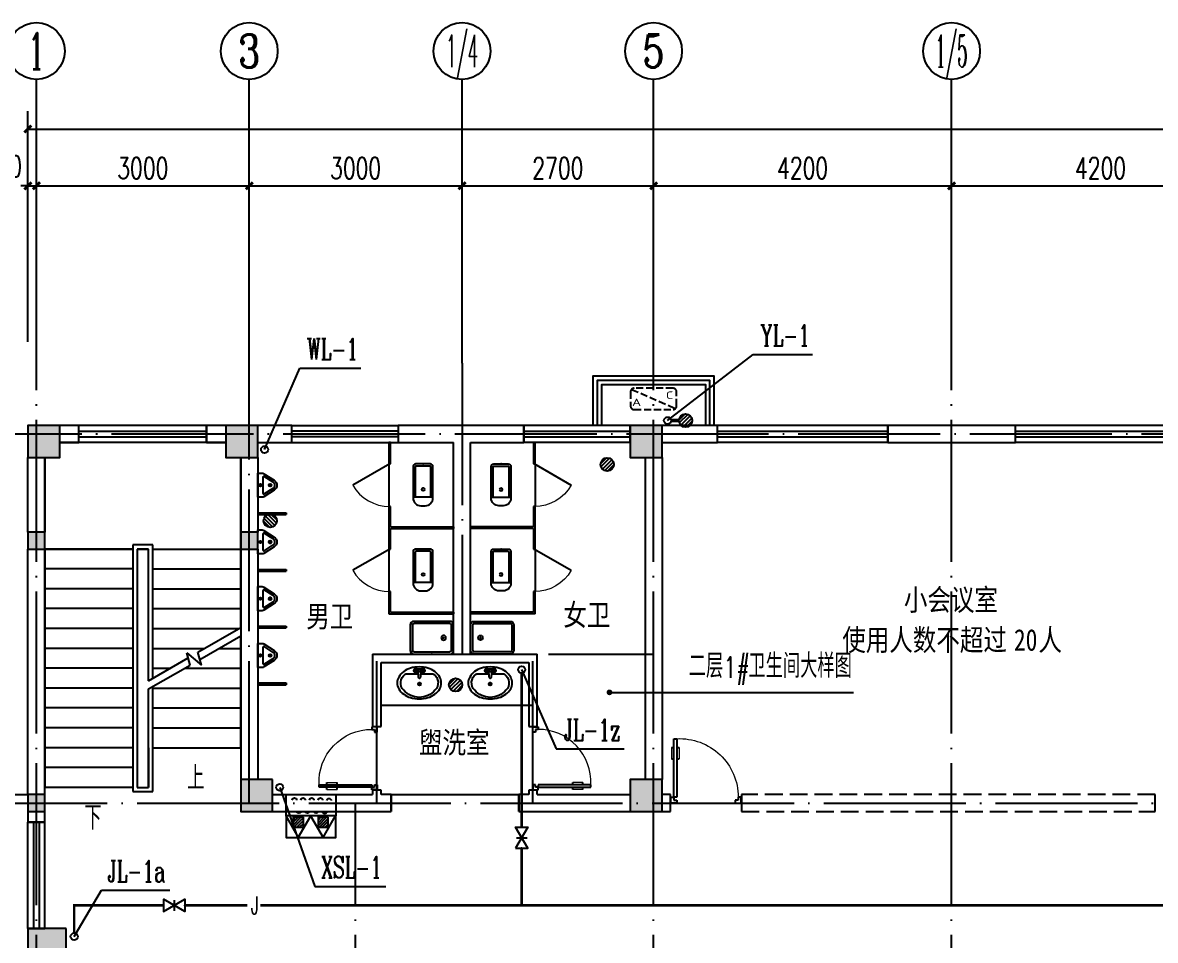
# Model space of a CAD drawing. Extents: x -216126 to 1846968, y -229642 to 543368.
# Drawn here: x 390903 to 406870, y 363811 to 376747 of the extents above; entities that cross this region are included whole.
import ezdxf
from ezdxf.enums import TextEntityAlignment as Align

# ---------------------------------------------------------------- set-up
doc = ezdxf.new("R2010")
doc.units = 0
doc.header["$LTSCALE"] = 1000
doc.header["$MEASUREMENT"] = 0
doc.linetypes.add('DASH', pattern=[0.35, 0.25, -0.1])
doc.linetypes.add('DOTE', pattern=[2.42, 2, -0.2, 0.02, -0.2])
doc.layers.get('Defpoints').update_dxf_attribs({"color": 250})
for name, color, linetype in [('AXIS', 171, 'Continuous'), ('AXIS_TEXT', 7, 'Continuous'), ('COLUMN', 9, 'Continuous'), ('DIM_LEAD', 171, 'Continuous'), ('DIM_SYMB', 171, 'Continuous'), ('DIM_污水', 3, 'Continuous'), ('DIM_消防', 3, 'Continuous'), ('DIM_给水', 3, 'Continuous'), ('DIM_雨水', 3, 'Continuous'), ('DOTE', 8, 'DOTE'), ('EQUIP_地漏', 7, 'Continuous'), ('JZ__灭火器', 6, 'Continuous'), ('LATRINE', 6, 'Continuous'), ('LVTRY', 6, 'Continuous'), ('PIPE-给水', 3, 'Continuous'), ('PIPE-雨水', 4, 'Continuous'), ('PUB_HATCH', 8, 'Continuous'), ('PUB_TEXT', 7, 'Continuous'), ('STAIR', 3, 'Continuous'), ('TEXT_给水', 7, 'Continuous'), ('TWT_TEXT', 7, 'Continuous'), ('VALVE_给水', 7, 'Continuous'), ('VPIPE-污水', 2, 'Continuous'), ('VPIPE-消防', 1, 'Continuous'), ('VPIPE-给水', 3, 'Continuous'), ('VPIPE-雨水', 4, 'Continuous'), ('WALL', 9, 'Continuous'), ('WALL-PARAPET', 6, 'Continuous'), ('WINDOW', 8, 'Continuous'), ('室外线条', 151, 'Continuous'), ('栏杆', 144, 'Continuous'), ('空调', 200, 'Continuous')]:
    doc.layers.add(name, color=color, linetype=linetype)
doc.styles.add('_TCH_AXIS', font='COMPLEX', dxfattribs={"bigfont": 'GBCBIG'})
doc.styles.add('_TCH_DIM', font='SIMPLEX', dxfattribs={"bigfont": 'GBCBIG'})
doc.styles.add('_TCH_DIM_T3', font='SIMPLEX', dxfattribs={"width": 0.705882, "bigfont": 'GBCBIG'})
doc.styles.add('_TWT_PIPETEXT', font='COMPLEX', dxfattribs={"width": 0.8, "height": 2.5, "bigfont": 'HZTXT'})
doc.styles.add('_TWT_SERIAL', font='COMPLEX', dxfattribs={"width": 0.8, "height": 3, "bigfont": 'HZTXT'})
doc.styles.add('COMPLEX', font='COMPLEX')
doc.styles.add('HZTXT', font='tssdeng.shx', dxfattribs={"width": 0.7, "bigfont": 'hztxt.shx'})
doc.styles.add('宋体', font='', dxfattribs={"width": 0.8})
doc.styles.get('宋体').set_extended_font_data('SimSun')
doc.dimstyles.new('_TCH_ARCH&&100', dxfattribs={"dimtxt": 297.5, "dimasz": 100, "dimexe": 250, "dimexo": 300, "dimgap": 100, "dimtad": 1, "dimdec": 0, "dimzin": 0, "dimdsep": 46, "dimtxsty": '_TCH_DIM_T3', "dimblk": 'ARCHTICK', "dimcen": 0.09, "dimclrt": 7, "dimazin": 2, "dimtfac": 1, "dimtdec": 0, "dimtix": 1, "dimtmove": 2, "dimatfit": 3, "dimfxl": 0, "dimtolj": 1, "dimtzin": 0, "dimarcsym": 0})

# ---------------------------------------------------------------- blocks, each defined once
blk = doc.blocks.new('A$C180E387A')
at = {"layer": '空调', "linetype": 'DASH', "ltscale": 0.4}
blk.add_line((15, 285), (635, 15), dxfattribs=at)
blk.add_lwpolyline([(50, 0), (600, 0, 0.414214), (650, 50), (650, 250, 0.414214), (600, 300), (50, 300, 0.414214), (0, 250), (0, 50, 0.414214)], format="xyb", close=True, dxfattribs=at)
at = {"layer": '空调', "style": 'HZTXT', "width": 1.428571}
for s, text_generation_flag, p in [('C', 6, (500, 150)), ('A', 4, (150, 50))]:
    blk.add_text(s, height=105, rotation=180, dxfattribs=dict(at, text_generation_flag=text_generation_flag)).set_placement(p)
blk = doc.blocks.new('消防软管卷盘')
blk.add_lwpolyline([(4963954, 151899), (4963954, 150312), (4964641, 150312), (4964641, 151899)], close=True)
for points, const_width in [([(4964134, 151704), (4964482, 151704)], 1), ([(4964134, 151566), (4964482, 151566)], 1), ([(4964134, 151428), (4964482, 151428)], 1), ([(4964134, 151290), (4964482, 151290)], 1), ([(4964134, 151152), (4964482, 151152)], 1), ([(4964134, 151014), (4964482, 151014)], 0.1), ([(4964134, 150876), (4964482, 150876)], 1), ([(4964134, 150738), (4964482, 150738)], 1), ([(4964150, 150600), (4964499, 150600)], 1), ([(4964150, 150462), (4964499, 150462)], 1)]:
    blk.add_lwpolyline(points, dxfattribs=dict(const_width=const_width))
for centre, start, end in [((4964134, 151636), 90, 270), ((4964134, 151360), 90, 270), ((4964482, 151498), 270, 90), ((4964134, 151084), 90, 270), ((4964482, 151222), 270, 90), ((4964482, 150946), 270, 90), ((4964134, 150808), 90, 270), ((4964499, 150670), 270, 90), ((4964150, 150532), 90, 270)]:
    blk.add_arc(centre, 69, start, end)
blk = doc.blocks.new('手提式干粉灭火器')
h = blk.add_hatch()
h.set_pattern_fill('ANSI31', color=256, scale=225.365854, style=0)
h.set_pattern_definition([(45, (276289.086, 185586.136), (-19.9197154, 19.9197154), [])])
h.paths.add_polyline_path([(72, 158), (-72, 158), (-72, 19), (72, 19)])
for points in [[(0, 303), (-175, 0), (175, 0)], [(-72, 19), (72, 19), (72, 158), (-72, 158)]]:
    blk.add_lwpolyline(points, close=True)
blk = doc.blocks.new('92623')
blk.add_lwpolyline([(8910066, 83014), (8909273, 83014), (8909273, 82670), (8910066, 82670)], close=True)
at = {"xscale": -0.5, "yscale": 0.5, "zscale": 0.5, "rotation": 89.99999999998747}
blk.add_blockref('消防软管卷盘', (8985223, 2565334), dxfattribs=at)
at = {"layer": 'JZ__灭火器', "xscale": 1.141071624, "yscale": 1.141071624, "zscale": 1.141071624, "rotation": 180}
for p in [(8909466, 83014), (8909863, 83014)]:
    blk.add_blockref('手提式干粉灭火器', p, dxfattribs=at)
blk = doc.blocks.new('$DorLib2D$00000009')
for p, q in [((0.413, 0.905), (0.413, 0.081)), ((0.454, 0.905), (0.413, 0.905)), ((0.454, 0.081), (0.454, 0.905)), ((0.413, 0.782), (0.378, 0.782)), ((0.489, 0.782), (0.454, 0.782)), ((0.413, 0.624), (0.378, 0.624)), ((0.489, 0.624), (0.454, 0.624)), ((-0.494, 0.081), (-0.453, 0.081)), ((-0.494, -0.002), (-0.494, 0.081)), ((-0.453, 0.081), (-0.453, 0.039)), ((-0.453, 0.039), (-0.412, 0.039)), ((-0.412, 0.039), (-0.412, -0.002)), ((0.413, 0.081), (0.454, 0.081)), ((0.454, 0.039), (0.413, 0.039)), ((0.413, 0.039), (0.413, -0.002)), ((0.495, 0.081), (0.454, 0.081)), ((0.454, 0.081), (0.454, 0.039)), ((0.495, -0.002), (0.495, 0.081)), ((-0.494, -0.002), (-0.494, -0.002)), ((-0.412, -0.002), (-0.494, -0.002)), ((0.413, -0.002), (0.495, -0.002)), ((0.495, -0.002), (0.495, -0.002))]:
    blk.add_line(p, q)
at = {"lineweight": 13}
for p, q in [((0.378, 0.782), (0.378, 0.624)), ((0.489, 0.782), (0.489, 0.624))]:
    blk.add_line(p, q, dxfattribs=at)
blk.add_arc((0.372, 0.082), 0.825, 87.134, 180.0717, dxfattribs=at)
blk = doc.blocks.new('$WINLIB2D$00000001')
at = {"color": 0}
for points in [[(-0.5, 0.5), (-0.5, -0.5)], [(-0.5, 0.5), (0.5, 0.5)], [(0.5, -0.5), (0.5, 0.5)], [(0.5, 0.167), (-0.5, 0.167)], [(0.5, -0.167), (-0.5, -0.167)], [(-0.5, -0.5), (0.5, -0.5)]]:
    blk.add_lwpolyline(points, dxfattribs=at)
blk = doc.blocks.new('$lvtry$00000119')
for p, q in [((-140, -40, 0), (-140, -480, 0)), ((-110, -40, 0), (-110, -470, 0)), ((100, 0, 0), (-100, 0, 0)), ((100, -30, 0), (-100, -30, 0)), ((110, -470, 0), (110, -40, 0)), ((140, -480, 0), (140, -40, 0)), ((140, -470, 0), (-140, -470, 0)), ((-30, -590, 0), (30, -590, 0))]:
    blk.add_line(p, q)
blk.add_circle((0, -359, 0), 20)
for centre, radius, start, end in [((-100, -40, 0), 40, 90, 180), ((-100, -40, 0), 10, 90, 180), ((100, -40, 0), 40, 0, 90), ((100, -40, 0), 10, 0, 90), ((-30, -480, 0), 110, 180, 270), ((30, -480, 0), 110, 270, 0)]:
    blk.add_arc(centre, radius, start, end)
blk.add_point((0, 0, 0))
blk = doc.blocks.new('$TCHSYS$APDOOR2D')
blk.add_line((0.5, 0), (0, 0.866))
at = {"lineweight": 13}
blk.add_arc((0.5, 0), 1, 120, 180, dxfattribs=at)
blk = doc.blocks.new('$lvtry$00000186')
at = {"color": 0}
for p, q in [((-275, -410, 0), (-275, -50, 0)), ((-255, -30, 0), (255, -30, 0)), ((275, -50, 0), (275, -410, 0)), ((255, -430, 0), (-255, -430, 0))]:
    blk.add_line(p, q, dxfattribs=at)
at = {"color": 0, "elevation": 0}
blk.add_lwpolyline([(-255, -460, -0.414214), (-305, -410), (-305, -50, -0.414214), (-255, 0), (255, 0, -0.414214), (305, -50), (305, -410, -0.414214), (255, -460)], format="xyb", close=True, dxfattribs=at)
at = {"color": 0}
blk.add_circle((165, -230, 0), 32.5, dxfattribs=at)
for centre, start, end in [((-255, -50, 0), 90, 180), ((255, -50, 0), 0, 90), ((-255, -410, 0), 180, 270), ((255, -410, 0), 270, 0)]:
    blk.add_arc(centre, 20, start, end, dxfattribs=at)
for p in [(0, 0), (165, -230, 0)]:
    blk.add_point(p, dxfattribs=at)
blk = doc.blocks.new('$lvtry$00000196')
at = {"color": 0}
for points in [[(219, -385, 0.106486), (289, -308, 0.130324), (310, -225, 0.130324), (289, -143, 0.106486), (219, -66, 0.084172), (123, -18, 0.073176), (0, 0, 0.073176), (-123, -18, 0.084172), (-219, -66, 0.106486), (-289, -143, 0.130324), (-310, -225, 0.130324), (-289, -308, 0.106486), (-219, -385, 0.084172), (-123, -433, 0.073176), (0, -451, 0.073176), (123, -433, 0.084172)], [(-22, -44), (-17, -142, 1), (21, -142), (26, -44, 0.493794)]]:
    blk.add_lwpolyline(points, format="xyb", close=True, dxfattribs=at)
for points in [[(-218, -329, -0.467303), (-199, -103, -0.154885), (-179, -96), (-17, -96, -0.154885)], [(21, -96), (183, -96, -0.154885), (203, -103, -0.467303), (222, -329, -0.210278), (2, -430, -0.210278), (-218, -329, -0.467303)]]:
    blk.add_lwpolyline(points, format="xyb", dxfattribs=at)
for points in [[(-52, -25), (56, -25)], [(-52, -78), (-20, -78)], [(24, -78), (56, -78)]]:
    blk.add_lwpolyline(points, dxfattribs=at)
for centre, radius in [((-52, -52), 19.4), ((-52, -52), 12.6), ((56, -52), 19.4), ((56, -52), 12.6), ((2, -241), 19.7), ((2, -241), 14.7)]:
    blk.add_circle(centre, radius, dxfattribs=at)
for centre, start, end in [((-52, -52), 90, 270), ((56, -52), 270, 90)]:
    blk.add_arc(centre, 26.5, start, end, dxfattribs=at)
for p in [(2, -62), (2, -241)]:
    blk.add_point(p, dxfattribs=at)
blk = doc.blocks.new('_AXISO')
blk.add_circle((0, 0), 0.5)
at = {"layer": 'AXIS_TEXT', "style": 'COMPLEX', "width": 1.041667}
blk.add_attdef('A', text='', height=0.56, dxfattribs=at).set_placement((-0.25, -0.28), (0.25, -0.28), align=Align.FIT)
blk = doc.blocks.new('_ArchTick')
at = {"color": 0, "linetype": 'ByBlock', "const_width": 0.4}
blk.add_lwpolyline([(-0.5, -0.5), (0.5, 0.5)], dxfattribs=at)
blk = doc.blocks.new('*D339')
at = {"layer": 'AXIS', "color": 0, "lineweight": -2}
for p, q in [((390977, 372247), (390977, 375497)), ((434417, 372247), (434417, 375497)), ((390977, 375247), (434417, 375247))]:
    blk.add_line(p, q, dxfattribs=at)
at = {"layer": 'Defpoints', "color": 0}
for p in [(434417, 375247), (390977, 371947), (434417, 371947)]:
    blk.add_point(p, dxfattribs=at)
at = {"layer": 'AXIS', "color": 0, "lineweight": -2, "xscale": 100, "yscale": 100, "zscale": 100, "rotation": 180}
blk.add_blockref('_ArchTick', (390977, 375247), dxfattribs=at)
at = {"layer": 'AXIS', "color": 0, "lineweight": -2, "xscale": 100, "yscale": 100, "zscale": 100}
blk.add_blockref('_ArchTick', (434417, 375247), dxfattribs=at)
at = {"layer": 'AXIS', "color": 7, "insert": (412697, 375495), "char_height": 297.5, "attachment_point": 5, "style": '_TCH_DIM_T3'}
blk.add_mtext('\\A1;43440', dxfattribs=at)
blk = doc.blocks.new('*D340')
at = {"layer": 'AXIS', "color": 0, "lineweight": -2}
for p, q in [((390977, 372247), (390977, 374697)), ((391097, 372247), (391097, 374697)), ((390977, 374447), (390877, 374447)), ((390977, 374447), (391097, 374447)), ((391097, 374447), (391197, 374447))]:
    blk.add_line(p, q, dxfattribs=at)
at = {"layer": 'Defpoints', "color": 0}
for p in [(391097, 374447), (390977, 371947), (391097, 371947)]:
    blk.add_point(p, dxfattribs=at)
at = {"layer": 'AXIS', "color": 0, "lineweight": -2, "xscale": 100, "yscale": 100, "zscale": 100}
blk.add_blockref('_ArchTick', (390977, 374447), dxfattribs=at)
at = {"layer": 'AXIS', "color": 0, "lineweight": -2, "xscale": 100, "yscale": 100, "zscale": 100, "rotation": 180}
blk.add_blockref('_ArchTick', (391097, 374447), dxfattribs=at)
at = {"layer": 'AXIS', "color": 7, "insert": (390627, 374722), "char_height": 297.5, "attachment_point": 5, "style": '_TCH_DIM_T3'}
blk.add_mtext('\\A1;120', dxfattribs=at)
blk = doc.blocks.new('*D341')
at = {"layer": 'AXIS', "color": 0, "lineweight": -2}
for p, q in [((391097, 372247), (391097, 374697)), ((394097, 372247), (394097, 374697)), ((391097, 374447), (394097, 374447))]:
    blk.add_line(p, q, dxfattribs=at)
at = {"layer": 'Defpoints', "color": 0}
for p in [(394097, 374447), (391097, 371947), (394097, 371947)]:
    blk.add_point(p, dxfattribs=at)
at = {"layer": 'AXIS', "color": 0, "lineweight": -2, "xscale": 100, "yscale": 100, "zscale": 100, "rotation": 180}
blk.add_blockref('_ArchTick', (391097, 374447), dxfattribs=at)
at = {"layer": 'AXIS', "color": 0, "lineweight": -2, "xscale": 100, "yscale": 100, "zscale": 100}
blk.add_blockref('_ArchTick', (394097, 374447), dxfattribs=at)
at = {"layer": 'AXIS', "color": 7, "insert": (392597, 374695), "char_height": 297.5, "attachment_point": 5, "style": '_TCH_DIM_T3'}
blk.add_mtext('\\A1;3000', dxfattribs=at)
blk = doc.blocks.new('*D342')
at = {"layer": 'AXIS', "color": 0, "lineweight": -2}
for p, q in [((394097, 372247), (394097, 374697)), ((397097, 372247), (397097, 374697)), ((394097, 374447), (397097, 374447))]:
    blk.add_line(p, q, dxfattribs=at)
at = {"layer": 'Defpoints', "color": 0}
for p in [(397097, 374447), (394097, 371947), (397097, 371947)]:
    blk.add_point(p, dxfattribs=at)
at = {"layer": 'AXIS', "color": 0, "lineweight": -2, "xscale": 100, "yscale": 100, "zscale": 100, "rotation": 180}
blk.add_blockref('_ArchTick', (394097, 374447), dxfattribs=at)
at = {"layer": 'AXIS', "color": 0, "lineweight": -2, "xscale": 100, "yscale": 100, "zscale": 100}
blk.add_blockref('_ArchTick', (397097, 374447), dxfattribs=at)
at = {"layer": 'AXIS', "color": 7, "insert": (395597, 374695), "char_height": 297.5, "attachment_point": 5, "style": '_TCH_DIM_T3'}
blk.add_mtext('\\A1;3000', dxfattribs=at)
blk = doc.blocks.new('*D343')
at = {"layer": 'AXIS', "color": 0, "lineweight": -2}
for p, q in [((397097, 372247), (397097, 374697)), ((399797, 372247), (399797, 374697)), ((397097, 374447), (399797, 374447))]:
    blk.add_line(p, q, dxfattribs=at)
at = {"layer": 'Defpoints', "color": 0}
for p in [(399797, 374447), (397097, 371947), (399797, 371947)]:
    blk.add_point(p, dxfattribs=at)
at = {"layer": 'AXIS', "color": 0, "lineweight": -2, "xscale": 100, "yscale": 100, "zscale": 100, "rotation": 180}
blk.add_blockref('_ArchTick', (397097, 374447), dxfattribs=at)
at = {"layer": 'AXIS', "color": 0, "lineweight": -2, "xscale": 100, "yscale": 100, "zscale": 100}
blk.add_blockref('_ArchTick', (399797, 374447), dxfattribs=at)
at = {"layer": 'AXIS', "color": 7, "insert": (398447, 374695), "char_height": 297.5, "attachment_point": 5, "style": '_TCH_DIM_T3'}
blk.add_mtext('\\A1;2700', dxfattribs=at)
blk = doc.blocks.new('*D344')
at = {"layer": 'AXIS', "color": 0, "lineweight": -2}
for p, q in [((399797, 372247), (399797, 374697)), ((403997, 372247), (403997, 374697)), ((399797, 374447), (403997, 374447))]:
    blk.add_line(p, q, dxfattribs=at)
at = {"layer": 'Defpoints', "color": 0}
for p in [(403997, 374447), (399797, 371947), (403997, 371947)]:
    blk.add_point(p, dxfattribs=at)
at = {"layer": 'AXIS', "color": 0, "lineweight": -2, "xscale": 100, "yscale": 100, "zscale": 100, "rotation": 180}
blk.add_blockref('_ArchTick', (399797, 374447), dxfattribs=at)
at = {"layer": 'AXIS', "color": 0, "lineweight": -2, "xscale": 100, "yscale": 100, "zscale": 100}
blk.add_blockref('_ArchTick', (403997, 374447), dxfattribs=at)
at = {"layer": 'AXIS', "color": 7, "insert": (401897, 374695), "char_height": 297.5, "attachment_point": 5, "style": '_TCH_DIM_T3'}
blk.add_mtext('\\A1;4200', dxfattribs=at)
blk = doc.blocks.new('*D345')
at = {"layer": 'AXIS', "color": 0, "lineweight": -2}
for p, q in [((403997, 372247), (403997, 374697)), ((408197, 372247), (408197, 374697)), ((403997, 374447), (408197, 374447))]:
    blk.add_line(p, q, dxfattribs=at)
at = {"layer": 'Defpoints', "color": 0}
for p in [(408197, 374447), (403997, 371947), (408197, 371947)]:
    blk.add_point(p, dxfattribs=at)
at = {"layer": 'AXIS', "color": 0, "lineweight": -2, "xscale": 100, "yscale": 100, "zscale": 100, "rotation": 180}
blk.add_blockref('_ArchTick', (403997, 374447), dxfattribs=at)
at = {"layer": 'AXIS', "color": 0, "lineweight": -2, "xscale": 100, "yscale": 100, "zscale": 100}
blk.add_blockref('_ArchTick', (408197, 374447), dxfattribs=at)
at = {"layer": 'AXIS', "color": 7, "insert": (406097, 374695), "char_height": 297.5, "attachment_point": 5, "style": '_TCH_DIM_T3'}
blk.add_mtext('\\A1;4200', dxfattribs=at)
blk = doc.blocks.new('$TCHSYS$WIN2D')
for p, q in [((-0.5, 0.5), (0.5, 0.5)), ((-0.5, 0.5), (-0.5, -0.5)), ((0.5, 0.5), (0.5, -0.5)), ((0.5, 0.1667), (-0.5, 0.1667)), ((0.5, -0.1667), (-0.5, -0.1667)), ((-0.5, -0.5), (0.5, -0.5))]:
    blk.add_line(p, q)
blk = doc.blocks.new('_FZH')
blk.add_lwpolyline([(-0.5, -0.5), (0.5, -0.5), (0.5, 0.5), (-0.5, 0.5)], close=True)
at = {"layer": 'PUB_HATCH'}
blk.add_solid([(-0.5, -0.5), (0.5, -0.5), (-0.5, 0.5), (0.5, 0.5)], dxfattribs=at)
blk = doc.blocks.new('$TwtSys$00000141')
for p, q in [((-94, 8), (-10, 92)), ((-94, 8), (-10, 92)), ((-87, -35), (35, 87)), ((-87, -35), (35, 87)), ((-66, -66), (66, 66)), ((-66, -66), (66, 66)), ((-32, -87), (88, 33)), ((-32, -87), (88, 33)), ((11, -92), (92, -11)), ((11, -92), (92, -11))]:
    blk.add_line(p, q)
blk.add_circle((0, 0), 94)
blk.add_circle((0, 0), 94)
blk = doc.blocks.new('$lvtry$00000219')
at = {"color": 0}
for p, q in [((-124, -91, 0), (-43, -216, 0)), ((-116, -76, 0), (116, -76, 0)), ((43, -216, 0), (124, -91, 0))]:
    blk.add_line(p, q, dxfattribs=at)
at = {"color": 0, "elevation": 0}
blk.add_lwpolyline([(69, -231, -0.57735), (-69, -231), (-162, -88, -0.145378), (-170, -61), (-170, 0), (170, 0), (170, -61, -0.145378), (162, -88)], format="xyb", close=True, dxfattribs=at)
at = {"color": 0}
for centre, radius in [((0, -177, 0), 20), ((0, -38, 0), 17.7)]:
    blk.add_circle(centre, radius, dxfattribs=at)
for centre, radius, start, end in [((-116, -86, 0), 10, 90, 213.0863), ((116, -86, 0), 10, 326.9137, 90), ((0, -191, 0), 50, 210, 330)]:
    blk.add_arc(centre, radius, start, end, dxfattribs=at)
for p in [(0, -38, 0), (0, -177, 0)]:
    blk.add_point(p, dxfattribs=at)
blk = doc.blocks.new('$VALVE$00000296')
for points in [[(-125, 72), (-125, -72), (125, 72), (125, -72), (-125, 72)], [(0, 60), (0, -64)]]:
    blk.add_lwpolyline(points)
for p in [(-125, 0), (125, 0)]:
    blk.add_point(p)

msp = doc.modelspace()

# ---------------------------------------------------------------- hatches: boundary and pattern name
at = {"layer": 'PIPE-给水', "linetype": 'Continuous'}
for points in [[(391629.5, 364304), (391612, 364304), (391612, 364321.5)], [(391629.5, 364304), (391629.5, 364321.5), (391612, 364321.5)]]:
    msp.add_hatch(color=256, dxfattribs=at).paths.add_polyline_path(points)

# ---------------------------------------------------------------- linework, layer by layer
at = {"layer": 'AXIS'}
for p, q in [((391096.8, 371946.7), (391096.8, 375946.7)), ((394096.8, 371946.7), (394096.8, 375946.7)), ((397096.8, 371946.7), (397096.8, 375946.7)), ((399796.8, 371946.7), (399796.8, 375946.7)), ((403996.8, 371946.7), (403996.8, 375946.7))]:
    msp.add_line(p, q, dxfattribs=at)
at = {"layer": 'DIM_LEAD'}
for p, q in [((399175, 367306.5), (401828.2, 367306.5)), ((401828.2, 367306.5), (402615, 367306.5))]:
    msp.add_line(p, q, dxfattribs=at)
at = {"layer": 'DIM_LEAD', "const_width": 40}
msp.add_lwpolyline([(399155, 367306.5, 1), (399195, 367306.5, 1)], format="xyb", close=True, dxfattribs=at)
at = {"layer": 'DIM_SYMB', "color": 8}
for points in [[(391866.8, 365826.7, 0, 0, 0), (391866.8, 370076.7, 0, 0, 0), (393326.8, 370076.7, 0, 0, 0), (393326.8, 368226.7, 80, 0, 0), (393326.8, 367926.7, 0, 0, 0)], [(393326.8, 366386.7, 0, 0, 0), (393326.8, 367346.7, 80, 0, 0), (393326.8, 367646.7, 0, 0, 0)]]:
    msp.add_lwpolyline(points, format="xyseb", dxfattribs=at)
at = {"layer": 'DIM_污水'}
for p, q in [((394313.5, 370728.8), (394808, 371876.8)), ((394808, 371876.8), (395671.1, 371876.8))]:
    msp.add_line(p, q, dxfattribs=at)
at = {"layer": 'DIM_消防'}
for p, q in [((394526.8, 365966.7), (395024, 364571.5)), ((395024, 364571.5), (396021.8, 364571.5))]:
    msp.add_line(p, q, dxfattribs=at)
at = {"layer": 'DIM_给水'}
for p, q in [((397936.8, 367626.7), (398425.3, 366508.5)), ((398425.3, 366508.5), (399380.3, 366508.5)), ((391629.5, 363864.5), (392014, 364517)), ((392014, 364517), (392977.6, 364517))]:
    msp.add_line(p, q, dxfattribs=at)
at = {"layer": 'DIM_雨水'}
for p, q in [((399993.5, 371137.8), (401198.5, 372069.3)), ((401198.5, 372069.3), (402037, 372069.3))]:
    msp.add_line(p, q, dxfattribs=at)
at = {"layer": 'DOTE'}
for p, q in [((391096.8, 357046.7), (391096.8, 371946.7)), ((394096.8, 365746.7), (394096.8, 371946.7)), ((397096.8, 371946.7), (397096.8, 367846.7)), ((399796.8, 357046.7), (399796.8, 371946.7)), ((403996.8, 357046.7), (403996.8, 371946.7)), ((435296.8, 370946.7), (390096.8, 370946.7)), ((395896.8, 367846.7), (399796.8, 367846.7)), ((395896.8, 365746.7), (395896.8, 367846.7)), ((398096.8, 365746.7), (398096.8, 367846.7)), ((390096.8, 365746.7), (435296.8, 365746.7)), ((395596.8, 357046.7), (395596.8, 365746.7))]:
    msp.add_line(p, q, dxfattribs=at)
at = {"layer": 'LATRINE'}
for p, q in [((396064.3, 370826.7), (396064.3, 370526.5)), ((396089.3, 370826.7), (396064.3, 370826.7)), ((396089.3, 370526.5), (396089.3, 370826.7)), ((398104.3, 370826.7), (398104.3, 370526.5)), ((398129.3, 370826.7), (398104.3, 370826.7)), ((398129.3, 370526.5), (398129.3, 370826.7)), ((396064.3, 370526.5), (396089.3, 370526.5)), ((396064.3, 370526.5), (396064.3, 369926.5)), ((398104.3, 370526.5), (398129.3, 370526.5)), ((398129.3, 370526.5), (398129.3, 369926.5)), ((394216.8, 369839.2), (394616.8, 369839.2)), ((394216.8, 369839.2), (394216.8, 369814.2)), ((394216.8, 369814.2), (394616.8, 369814.2)), ((394616.8, 369839.2), (394616.8, 369814.2)), ((396089.3, 369926.5), (396064.3, 369926.5)), ((396064.3, 369926.5), (396064.3, 369626.5)), ((396089.3, 369639), (396089.3, 369926.5)), ((398129.3, 369926.5), (398104.3, 369926.5)), ((398104.3, 369926.5), (398104.3, 369639)), ((398129.3, 369626.5), (398129.3, 369926.5)), ((396064.3, 369626.5), (396064.3, 369326.5)), ((396089.3, 369639), (396976.8, 369639)), ((396976.8, 369639), (396976.8, 369614)), ((398104.3, 369639), (397216.8, 369639)), ((397216.8, 369614), (397216.8, 369639)), ((398129.3, 369326.5), (398129.3, 369626.5)), ((396089.3, 369326.5), (396089.3, 369614)), ((396089.3, 369614), (396976.8, 369614)), ((398104.3, 369614), (397216.8, 369614)), ((398104.3, 369614), (398104.3, 369326.5)), ((396064.3, 369326.5), (396089.3, 369326.5)), ((396064.3, 369326.5), (396064.3, 368726.5)), ((398104.3, 369326.5), (398129.3, 369326.5)), ((398129.3, 369326.5), (398129.3, 368726.5)), ((394216.8, 369039.2), (394616.8, 369039.2)), ((394216.8, 369039.2), (394216.8, 369014.2)), ((394216.8, 369014.2), (394616.8, 369014.2)), ((394616.8, 369039.2), (394616.8, 369014.2)), ((396089.3, 368726.5), (396064.3, 368726.5)), ((396064.3, 368726.5), (396064.3, 368414)), ((396089.3, 368439), (396089.3, 368726.5)), ((398129.3, 368726.5), (398104.3, 368726.5)), ((398104.3, 368726.5), (398104.3, 368439)), ((398129.3, 368414), (398129.3, 368726.5)), ((396064.3, 368414), (396976.8, 368414)), ((396089.3, 368439), (396976.8, 368439)), ((396976.8, 368439), (396976.8, 368414)), ((398104.3, 368439), (397216.8, 368439)), ((397216.8, 368414), (397216.8, 368439)), ((398129.3, 368414), (397216.8, 368414)), ((394216.8, 368239.2), (394616.8, 368239.2)), ((394216.8, 368239.2), (394216.8, 368214.2)), ((394216.8, 368214.2), (394616.8, 368214.2)), ((394616.8, 368239.2), (394616.8, 368214.2)), ((394216.8, 367439.2), (394616.8, 367439.2)), ((394216.8, 367439.2), (394216.8, 367414.2)), ((394216.8, 367414.2), (394616.8, 367414.2)), ((394616.8, 367439.2), (394616.8, 367414.2))]:
    msp.add_line(p, q, dxfattribs=at)
at = {"layer": 'LVTRY'}
msp.add_line((395956.8, 367126.7), (398076.8, 367126.7), dxfattribs=at)
at = {"layer": 'PIPE-给水', "linetype": 'Continuous', "const_width": 35}
for points in [[(397936.8, 367576.7), (397936.8, 365408)], [(397936.8, 365108), (397936.8, 364304)], [(391629.5, 363914.5), (391629.5, 364304)], [(391629.5, 364304), (392887.5, 364304)], [(393187.5, 364304), (394071.1, 364304)], [(394254.9, 364304), (397936.8, 364304)], [(397936.8, 364304), (417228.1, 364304)]]:
    msp.add_lwpolyline(points, dxfattribs=at)
at = {"layer": 'PIPE-雨水', "linetype": 'Continuous', "const_width": 50}
msp.add_lwpolyline([(400043.5, 371137.8), (400153.5, 371137.8)], dxfattribs=at)
at = {"layer": 'STAIR', "color": 8}
for p, q in [((393766.8, 370826.7), (391426.8, 370826.7)), ((391216.8, 370616.7), (391216.8, 369566.7)), ((393976.8, 369326.7), (393976.8, 370616.7)), ((391216.8, 369326.7), (391216.8, 365966.7)), ((392456.8, 369326.7), (391216.8, 369326.7)), ((391216.8, 369326.7), (392456.8, 369326.7)), ((392736.8, 369386.7), (392456.8, 369386.7)), ((392456.8, 369386.7), (392456.8, 365906.7)), ((392516.8, 369326.7), (392516.8, 365966.7)), ((392676.8, 369326.7), (392516.8, 369326.7)), ((392516.8, 369326.7), (392516.8, 365966.7)), ((392516.8, 369326.7), (392676.8, 369326.7)), ((392676.8, 367469.2), (392676.8, 369326.7)), ((392676.8, 367469.2), (392676.8, 369326.7)), ((392736.8, 367503.8), (392736.8, 369386.7)), ((392736.8, 369326.7), (393976.8, 369326.7)), ((392736.8, 369326.7), (393976.8, 369326.7)), ((393976.8, 368219.8), (393976.8, 369326.7)), ((392456.8, 369046.7), (391216.8, 369046.7)), ((392736.8, 369046.7), (393976.8, 369046.7)), ((392456.8, 368766.7), (391216.8, 368766.7)), ((392736.8, 368766.7), (393976.8, 368766.7)), ((392456.8, 368486.7), (391216.8, 368486.7)), ((392736.8, 368486.7), (393976.8, 368486.7)), ((392456.8, 368206.7), (391216.8, 368206.7)), ((392736.8, 368206.7), (393954.2, 368206.7)), ((393373.9, 367871.7), (393976.8, 368219.8)), ((393400.7, 367771.7), (393976.8, 368104.3)), ((393976.8, 366526.7), (393976.8, 368104.3)), ((392456.8, 367926.7), (391216.8, 367926.7)), ((392736.8, 367926.7), (393469.2, 367926.7)), ((393422.2, 367691.3), (393373.9, 367871.7)), ((393669.2, 367926.7), (393976.8, 367926.7)), ((392676.8, 367469.2), (393235.6, 367791.8)), ((393262.4, 367691.8), (393216.2, 367864.2)), ((393216.2, 367864.2), (393422.2, 367691.3)), ((392456.8, 367646.7), (391216.8, 367646.7)), ((392676.8, 367353.7), (393262.4, 367691.8)), ((392736.8, 367646.7), (392984.3, 367646.7)), ((393184.3, 367646.7), (393976.8, 367646.7)), ((392456.8, 367366.7), (391216.8, 367366.7)), ((392676.8, 366526.7), (392676.8, 367353.7)), ((392676.8, 365966.7), (392676.8, 367353.7)), ((392736.8, 365906.7), (392736.8, 367388.4)), ((392736.8, 367366.7), (393976.8, 367366.7)), ((392456.8, 367086.7), (391216.8, 367086.7)), ((392736.8, 367086.7), (393976.8, 367086.7)), ((392456.8, 366806.7), (391216.8, 366806.7)), ((392736.8, 366806.7), (393976.8, 366806.7)), ((392456.8, 366526.7), (391216.8, 366526.7)), ((392676.8, 366526.7), (392676.8, 365966.7)), ((392736.8, 366526.7), (393976.8, 366526.7)), ((392456.8, 366246.7), (391216.8, 366246.7)), ((392456.8, 365966.7), (391216.8, 365966.7)), ((392516.8, 365966.7), (392676.8, 365966.7)), ((392456.8, 365906.7), (392736.8, 365906.7))]:
    msp.add_line(p, q, dxfattribs=at)
at = {"layer": 'VPIPE-污水', "linetype": 'Continuous'}
msp.add_circle((394313.5, 370728.8), 50, dxfattribs=at)
at = {"layer": 'VPIPE-消防', "linetype": 'Continuous'}
msp.add_circle((394526.8, 365966.7), 50, dxfattribs=at)
at = {"layer": 'VPIPE-给水', "linetype": 'Continuous'}
for centre in [(397936.8, 367626.7), (391629.5, 363864.5)]:
    msp.add_circle(centre, 50, dxfattribs=at)
at = {"layer": 'VPIPE-雨水', "linetype": 'Continuous'}
msp.add_circle((399993.5, 371137.8), 50, dxfattribs=at)
at = {"layer": 'WALL'}
for p, q in [((391696.8, 371066.7), (391426.8, 371066.7)), ((391696.8, 370826.7), (391696.8, 371066.7)), ((393766.8, 371066.7), (393496.8, 371066.7)), ((393496.8, 371066.7), (393496.8, 370826.7)), ((394696.5, 371066.7), (394216.8, 371066.7)), ((394696.5, 370826.7), (394696.5, 371066.7)), ((397096.8, 371066.7), (396196.5, 371066.7)), ((396196.5, 371066.7), (396196.5, 370826.7)), ((397966.8, 371066.7), (397096.8, 371066.7)), ((397966.8, 370826.7), (397966.8, 371066.7)), ((400696.8, 371066.7), (399916.8, 371066.7)), ((400696.8, 370826.7), (400696.8, 371066.7)), ((404896.8, 371066.7), (403096.8, 371066.7)), ((403096.8, 371066.7), (403096.8, 370826.7)), ((404896.8, 370826.7), (404896.8, 371066.7)), ((391426.8, 370826.7), (391696.8, 370826.7)), ((393496.8, 370826.7), (393766.8, 370826.7)), ((394216.8, 370826.7), (394696.5, 370826.7)), ((396196.5, 370826.7), (396976.8, 370826.7)), ((396976.8, 367846.7), (396976.8, 370826.7)), ((397216.8, 367846.7), (397216.8, 370826.7)), ((397216.8, 370826.7), (397966.8, 370826.7)), ((399916.8, 370826.7), (400696.8, 370826.7)), ((403096.8, 370826.7), (404896.8, 370826.7)), ((390976.8, 369566.7), (390976.8, 370616.7)), ((391216.8, 369566.7), (391216.8, 370616.7)), ((393976.8, 370616.7), (393976.8, 369566.7)), ((394216.8, 370616.7), (394216.8, 369566.7)), ((399676.8, 370616.7), (399676.8, 366076.7)), ((399916.8, 370616.7), (399916.8, 366076.7)), ((390976.8, 365866.7), (390976.8, 369326.7)), ((391216.8, 365866.7), (391216.8, 369326.7)), ((393976.8, 369326.7), (393976.8, 366076.7)), ((394216.8, 369326.7), (394216.8, 366076.7)), ((395836.8, 367846.7), (395836.8, 366826.7)), ((395836.8, 367846.7), (396976.8, 367846.7)), ((395956.8, 366826.7), (395956.8, 367726.7)), ((395956.8, 367726.7), (397096.8, 367726.7)), ((397096.8, 367726.7), (398036.8, 367726.7)), ((397216.8, 367846.7), (398156.8, 367846.7)), ((398036.8, 367726.7), (398036.8, 366826.7)), ((398156.8, 366826.7), (398156.8, 367846.7)), ((395836.8, 366826.7), (395956.8, 366826.7)), ((398036.8, 366826.7), (398156.8, 366826.7)), ((394426.8, 365866.7), (395596.8, 365866.7)), ((395596.8, 365866.7), (395836.8, 365866.7)), ((395956.8, 365926.7), (395836.8, 365926.7)), ((395836.8, 365926.7), (395836.8, 365866.7)), ((395956.8, 365866.7), (395956.8, 365926.7)), ((396096.8, 365866.7), (395956.8, 365866.7)), ((396096.8, 365626.7), (396096.8, 365866.7)), ((398036.8, 365866.7), (397896.8, 365866.7)), ((397896.8, 365866.7), (397896.8, 365626.7)), ((398156.8, 365926.7), (398036.8, 365926.7)), ((398036.8, 365926.7), (398036.8, 365866.7)), ((398156.8, 365866.7), (398156.8, 365926.7)), ((398156.8, 365866.7), (399466.8, 365866.7)), ((390976.8, 365626.7), (390976.8, 365476.7)), ((390976.8, 365476.7), (391216.8, 365476.7)), ((391216.8, 365476.7), (391216.8, 365626.7)), ((394426.8, 365626.7), (395596.8, 365626.7)), ((395596.8, 365626.7), (395896.8, 365626.7)), ((395896.8, 365626.7), (396096.8, 365626.7)), ((397896.8, 365626.7), (398096.8, 365626.7)), ((398096.8, 365626.7), (399466.8, 365626.7))]:
    msp.add_line(p, q, dxfattribs=at)
at = {"layer": 'WALL-PARAPET', "linetype": 'DASH'}
for p, q in [((400036.8, 365866.7), (399916.8, 365866.7)), ((400036.8, 365626.7), (400036.8, 365866.7)), ((406866.8, 365866.7), (401036.8, 365866.7)), ((401036.8, 365866.7), (401036.8, 365626.7)), ((406866.8, 365626.7), (406866.8, 365866.7)), ((399916.8, 365626.7), (400036.8, 365626.7)), ((401036.8, 365626.7), (406866.8, 365626.7))]:
    msp.add_line(p, q, dxfattribs=at)
at = {"layer": 'WINDOW', "linetype": 'DASH'}
for p, q in [((396096.8, 365866.7), (396096.8, 365626.7)), ((397896.8, 365626.7), (397896.8, 365866.7))]:
    msp.add_line(p, q, dxfattribs=at)
at = {"layer": 'WINDOW'}
msp.add_line((396096.8, 365866.7), (397896.8, 365866.7), dxfattribs=at)
at = {"layer": '室外线条'}
for points in [[(398946.8, 371066.7), (398946.8, 371766.7), (400646.8, 371766.7), (400646.8, 371066.7)], [(390976.8, 363526.7), (389776.8, 363526.7), (389776.8, 365866.7), (390976.8, 365866.7)], [(390976.8, 363646.7), (389896.8, 363646.7), (389896.8, 365746.7), (390976.8, 365746.7)]]:
    msp.add_lwpolyline(points, dxfattribs=at)
at = {"layer": '栏杆'}
for points in [[(399006.8, 371066.7), (399006.8, 371706.7), (400586.8, 371706.7), (400586.8, 371066.7)], [(399066.8, 371066.7), (399066.8, 371646.7), (400526.8, 371646.7), (400526.8, 371066.7)]]:
    msp.add_lwpolyline(points, dxfattribs=at)

# ---------------------------------------------------------------- block references
at = {"xscale": 0.882, "yscale": 0.882, "zscale": 0.882}
msp.add_blockref('92623', (-7463360.2, 292345.7), dxfattribs=at)
at = {"layer": 'AXIS'}
ref = msp.add_blockref('_AXISO', (391096.8, 376346.7), dxfattribs=dict(at, xscale=800, yscale=800, zscale=800))
ref.add_attrib('A', '1', dxfattribs={"layer": 'AXIS_TEXT', "height": 514.7, "style": '_TCH_AXIS'}).set_placement((390986.5, 376089.4), (391207.1, 376089.4), align=Align.FIT)
ref = msp.add_blockref('_AXISO', (394096.8, 376346.7), dxfattribs=dict(at, xscale=800, yscale=800, zscale=800))
ref.add_attrib('A', '3', dxfattribs={"layer": 'AXIS_TEXT', "height": 465.9, "style": '_TCH_AXIS'}).set_placement((393941.4, 376113.8), (394252.1, 376113.8), align=Align.FIT)
ref = msp.add_blockref('_AXISO', (397096.8, 376346.7), dxfattribs=dict(at, xscale=800, yscale=800, zscale=800))
ref.add_attrib('A', '1/4', dxfattribs={"layer": 'AXIS_TEXT', "height": 452.55, "style": '_TCH_AXIS', "width": 0.396226}).set_placement((396870.5, 376120.5), (397323, 376120.5), align=Align.FIT)
ref = msp.add_blockref('_AXISO', (399796.8, 376346.7), dxfattribs=dict(at, xscale=800, yscale=800, zscale=800))
ref.add_attrib('A', '5', dxfattribs={"layer": 'AXIS_TEXT', "height": 465.9, "style": '_TCH_AXIS'}).set_placement((399641.4, 376113.8), (399952.1, 376113.8), align=Align.FIT)
ref = msp.add_blockref('_AXISO', (403996.8, 376346.7), dxfattribs=dict(at, xscale=800, yscale=800, zscale=800))
ref.add_attrib('A', '1/5', dxfattribs={"layer": 'AXIS_TEXT', "height": 452.55, "style": '_TCH_AXIS', "width": 0.411765}).set_placement((403770.5, 376120.5), (404223, 376120.5), align=Align.FIT)
at = {"layer": 'COLUMN'}
for p, xscale, yscale, zscale, rotation in [((391201.8, 370841.7), 450, 450, 450, 180), ((393991.8, 370841.7), 450, 450, 450, 180), ((399691.8, 370841.7), 450, 450, 450, 180), ((391096.8, 369446.7), 240, 240, 240, 180), ((394096.8, 369446.7), 240, 240, 240, 180), ((394201.8, 365851.7), 450, 450, 450, 180), ((399691.8, 365851.7), 450, 450, 450, 180), ((391096.8, 365746.7), 240, 240, 240, 180), ((391246.8, 363751.7), 540, 450, 450, 180.0000000002161)]:
    msp.add_blockref('_FZH', p, dxfattribs=dict(at, xscale=xscale, yscale=yscale, zscale=zscale, rotation=rotation))
at = {"layer": 'EQUIP_地漏'}
for p, rotation in [((400247.5, 371137.8), 180), ((399143.3, 370519.8), 180), ((394393.7, 369726.3), 270.0000000000834), ((397006.8, 367411.1), 180.0000000000068)]:
    msp.add_blockref('$TwtSys$00000141', p, dxfattribs=dict(at, rotation=rotation))
at = {"layer": 'LATRINE', "xscale": -600, "zscale": 25}
for p, yscale, rotation in [((396076.8, 370226.5), -600, 270.0000000007113), ((398116.8, 370226.5), 600, 269.9999999992887), ((396076.8, 369026.5), -600, 270.0000000007115), ((398116.8, 369026.5), 600, 269.9999999992885)]:
    msp.add_blockref('$TCHSYS$APDOOR2D', p, dxfattribs=dict(at, yscale=yscale, rotation=rotation))
at = {"layer": 'LVTRY'}
for name, p, rotation in [('$lvtry$00000119', (396546.8, 370526.5, 0), 2.206324026893918e-09), ('$lvtry$00000219', (394216.8, 370226.7, 0), 90), ('$lvtry$00000219', (394216.8, 369426.7), 90), ('$lvtry$00000119', (396546.8, 369326.5, 0), 2.206324026893918e-09), ('$lvtry$00000219', (394216.8, 368626.7), 90), ('$lvtry$00000186', (397521.8, 367846.7, 0), 180), ('$lvtry$00000219', (394216.8, 367826.7), 90)]:
    msp.add_blockref(name, p, dxfattribs=dict(at, rotation=rotation))
at = {"layer": 'LVTRY', "yscale": -1, "rotation": 179.9999999977937}
for p in [(397646.8, 370526.5, 0), (397646.8, 369326.5, 0)]:
    msp.add_blockref('$lvtry$00000119', p, dxfattribs=at)
at = {"layer": 'LVTRY', "yscale": -1}
msp.add_blockref('$lvtry$00000186', (396671.8, 367846.7, 0), dxfattribs=at)
at = {"layer": 'LVTRY'}
for p in [(396493.4, 367664.7), (397493.4, 367664.7)]:
    msp.add_blockref('$lvtry$00000196', p, dxfattribs=at)
at = {"layer": 'VALVE_给水', "xscale": -1.2, "yscale": -1.2, "zscale": 1.2, "rotation": 270}
msp.add_blockref('$VALVE$00000296', (397936.8, 365258), dxfattribs=at)
at = {"layer": 'VALVE_给水', "xscale": 1.2, "yscale": 1.2, "zscale": 1.2}
msp.add_blockref('$VALVE$00000296', (393037.5, 364304), dxfattribs=at)
at = {"layer": 'WINDOW'}
for name, p, xscale, yscale, zscale, rotation in [('$TCHSYS$WIN2D', (392596.8, 370946.7), -1800, -240, -1800, 3.335053305670288e-12), ('$WINLIB2D$00000001', (395446.5, 370946.7), 1500, -240, 1500, 359.9999999999922), ('$WINLIB2D$00000001', (398716.8, 370946.7), -1500, -240, -1500, 359.9999999999926), ('$TCHSYS$WIN2D', (401896.8, 370946.7), -2400, -240, -2400, 3.970301554369392e-12), ('$TCHSYS$WIN2D', (406096.8, 370946.7), -2400, -240, -2400, 3.970301554369392e-12), ('$DorLib2D$00000009', (395896.8, 366376.7), 900, -900, 900, 270), ('$DorLib2D$00000009', (398096.8, 366376.7), 900, 900, 900, 270.0000000000016), ('$DorLib2D$00000009', (400536.8, 365746.7), -1000, 1000, -1000, 359.9999999999989), ('$WINLIB2D$00000001', (391096.8, 364726.7), 1500, 240, 1500, 90)]:
    msp.add_blockref(name, p, dxfattribs=dict(at, xscale=xscale, yscale=yscale, zscale=zscale, rotation=rotation))
at = {"layer": '空调'}
msp.add_blockref('A$C180E387A', (399471.8, 371292.7), dxfattribs=at)

# ---------------------------------------------------------------- texts
at = {"layer": 'PUB_TEXT'}
for s, height, style, width, p in [('小会议室', 303.8, '宋体', 0.8, (403325, 368460.4)), ('男卫', 303.8, '宋体', 0.8, (394900.7, 368225.4)), ('女卫', 303.8, '宋体', 0.8, (398525.3, 368246.7)), ('使用人数不超过', 303.8, '宋体', 0.8, (402456.8, 367893.9)), ('20', 303.8, '宋体', 0.8, (404876.4, 367893.9)), ('人', 303.8, '宋体', 0.8, (405222.1, 367893.9)), ('1#', 297.5, '_TCH_DIM', 0.705882, (400783.8, 367510.7)), ('盥洗室', 303.8, '宋体', 0.8, (396490, 366448.1))]:
    msp.add_text(s, height=height, dxfattribs=dict(at, style=style, width=width)).set_placement(p)
at = {"layer": 'PUB_TEXT', "style": '_TCH_DIM'}
for s, p in [('卫生间大样图', (401133.8, 367510.7)), ('二层', (400292.3, 367510.7))]:
    msp.add_text(s, height=337.59, dxfattribs=at).set_placement(p)
at = {"layer": 'PUB_TEXT', "color": 8, "style": '_TCH_DIM'}
for s, p in [('上', (393222.5, 365931.7)), ('下', (391771.8, 365371.7))]:
    msp.add_text(s, height=337.6, dxfattribs=at).set_placement(p)
at = {"layer": 'TEXT_给水', "style": '_TWT_PIPETEXT', "width": 0.64}
msp.add_text('J', height=250, dxfattribs=at).set_placement((394121.1, 364179))
at = {"layer": 'TWT_TEXT', "style": '_TWT_SERIAL', "width": 0.64}
for s, p in [('YL-1', (401300.4, 372189.3)), ('WL-1', (394907.1, 371996.8)), ('JL-1z', (398534, 366628.5)), ('JL-1a', (392103.8, 364637)), ('XSL-1', (395111.5, 364691.5))]:
    msp.add_text(s, height=300, dxfattribs=at).set_placement(p)

# ---------------------------------------------------------------- dimensions: what is measured, and where the dimension line sits
at = {"layer": 'AXIS'}
for p1, p2, distance, picture, middle in [((390976.8, 371946.7), (434416.8, 371946.7), 3300, '*D339', (412696.8, 375495.5)), ((391096.8, 371946.7), (394096.8, 371946.7), 2500, '*D341', (392596.8, 374695.5)), ((394096.8, 371946.7), (397096.8, 371946.7), 2500, '*D342', (395596.8, 374695.5)), ((397096.8, 371946.7), (399796.8, 371946.7), 2500, '*D343', (398446.8, 374695.5)), ((399796.8, 371946.7), (403996.8, 371946.7), 2500, '*D344', (401896.8, 374695.5)), ((403996.8, 371946.7), (408196.8, 371946.7), 2500, '*D345', (406096.8, 374695.5))]:
    dim = msp.add_aligned_dim(p1=p1, p2=p2, distance=distance, dimstyle='_TCH_ARCH&&100', dxfattribs=at)
    dim.commit()
    dim.dimension.update_dxf_attribs({"geometry": picture, "text_midpoint": middle})
dim = msp.add_linear_dim(base=(391096.8, 374446.7), p1=(390976.8, 371946.7), p2=(391096.8, 371946.7), angle=0, dimstyle='_TCH_ARCH&&100', dxfattribs=at)
dim.commit()
dim.dimension.update_dxf_attribs({"geometry": '*D340', "text_midpoint": (390626.8, 374721.7), "dimtype": 161})

doc.saveas('drawing.dxf')
